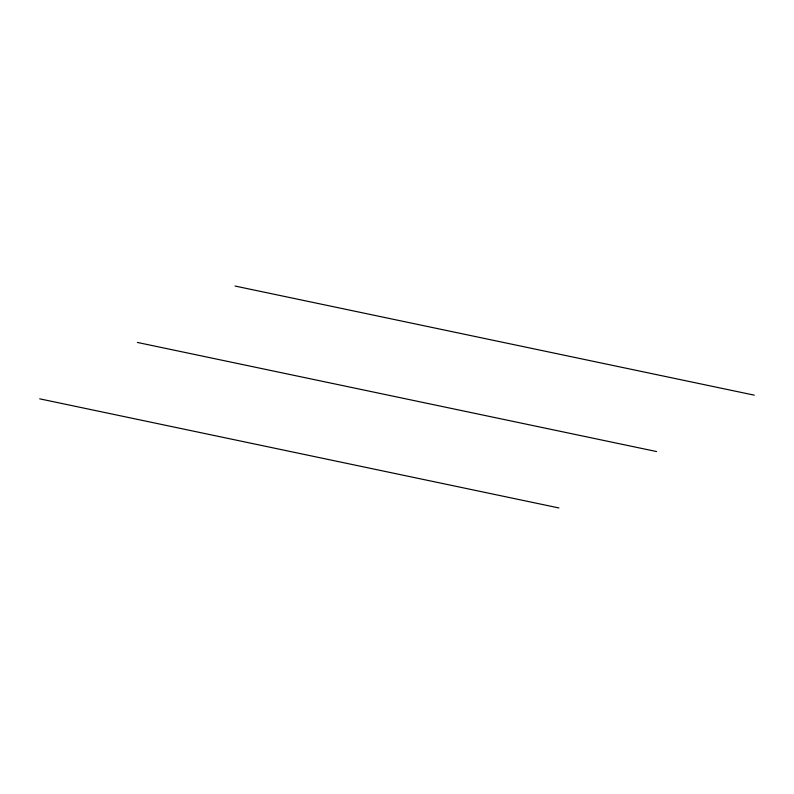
<?xml version="1.0" encoding="UTF-8"?>
<svg xmlns="http://www.w3.org/2000/svg" width="794" height="794" viewBox="0 0 794 794"><rect width="100%" height="100%" fill="white"/><g stroke="black" fill="none" stroke-linecap="round" stroke-linejoin="round"><path stroke-width="1.19" d="M235.064 286.048L754.3 395.164M137.382 342.442L656.618 451.558M39.7 398.836L558.936 507.952"/></g></svg>
